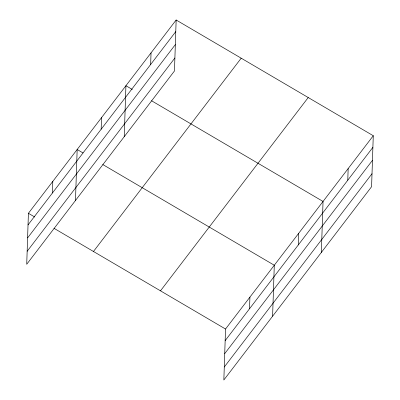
<?xml version="1.0" encoding="UTF-8"?>
<svg xmlns="http://www.w3.org/2000/svg" width="400" height="400" viewBox="0 0 400 400"><rect width="100%" height="100%" fill="white"/><g stroke="black" fill="none" stroke-linecap="round" stroke-linejoin="round"><path stroke-width="0.6" d="M176.155 20L28.415 213.295L26.725 264.27L174.46 70.975L176.155 20L373.275 135.73L371.585 186.705L223.845 380L225.54 329.025L373.275 135.73M52.41 193.02L52.795 181.4M75.48 200.485L77.17 149.505L83.035 152.95M101.16 129.23L101.545 117.615M124.23 136.695L125.925 85.72L132.32 89.475M150.65 64.48L151.04 52.86M249.53 308.75L249.915 297.13M272.6 316.215L274.29 265.235L102.765 164.53M298.28 244.96L298.67 233.345M321.355 252.425L323.045 201.45L151.515 100.745M347.775 180.21L348.16 168.59M28.03 224.91L175.765 31.62M27.6 237.9L175.335 44.605M27.155 251.28L174.895 57.99M93.465 251.485L241.205 58.19M160.49 290.83L308.225 97.54M225.155 340.64L372.89 147.35M224.72 353.63L372.46 160.34M224.28 367.01L372.015 173.72M28.415 213.295L34.815 217.05M54.01 228.32L225.54 329.025"/></g></svg>
